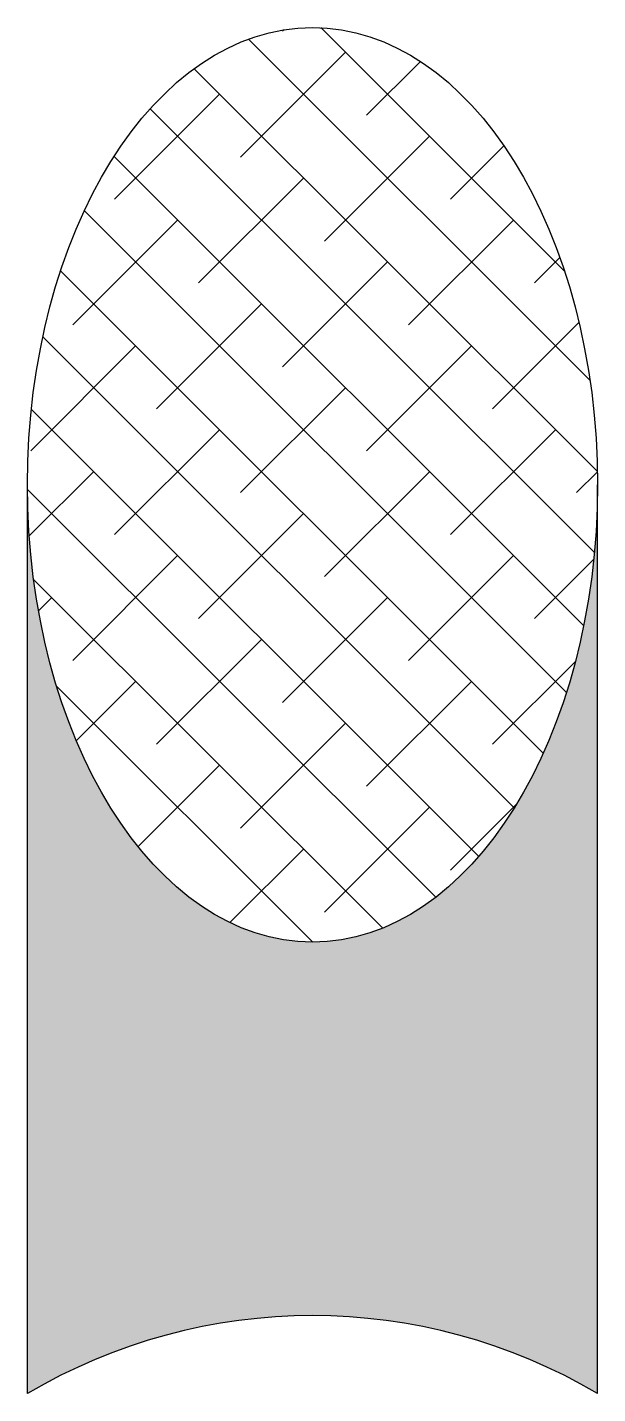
# Model space of a CAD drawing. Header units: millimetres. Extents: x -6 to 0, y 0 to 14.4.
import ezdxf

# ---------------------------------------------------------------- set-up
doc = ezdxf.new("R2010")
doc.units = ezdxf.units.MM

msp = doc.modelspace()

# ---------------------------------------------------------------- hatches: boundary and pattern name
h = msp.add_hatch()
h.set_pattern_fill('ANSI38', color=256, scale=5, angle=90, style=0)
h.set_pattern_definition([(135, (-3808.213074547588, 3931.06216743959), (-0.4419417382415922, -0.4419417382415922), []), (225, (-3808.213074547588, 3931.06216743959), (-0.4419417382415924, -1.325825214724776), [1.5625, -0.9375])])
edge = h.paths.add_edge_path()
edge.add_ellipse((-3, 9.575544534038272), major_axis=(-2.950801898178581e-16, -4.819184367234761), ratio=0.6225119794951817, start_angle=0, end_angle=360)
h = msp.add_hatch(color=256)
edge = h.paths.add_edge_path()
edge.add_ellipse((-3, 9.575544534038272), major_axis=(-2.950801898178581e-16, -4.819184367234761), ratio=0.6225119794951817, start_angle=270, end_angle=450, ccw=False)
edge.add_line((-6, 9.575544534046626), (-6, 0))
edge.add_arc((-3, -5.072819234483177), 5.893512957968489, 59.400476408524526, 120.5995235914755, ccw=False)
edge.add_line((0, 0), (0, 9.575544534046623))

# ---------------------------------------------------------------- linework, layer by layer
for p, q in [((-6, 0), (-6, 9.575544534038272)), ((0, 0), (0, 9.575544534040091))]:
    msp.add_line(p, q)
msp.add_arc((-3, -5.072819234483177), 5.893512957968489, 59.40047640852448, 120.5995235914755)
msp.add_ellipse((-3, 9.575544534038272), major_axis=(-2.950801898178581e-16, -4.819184367234761), ratio=0.6225119794951817)

doc.saveas('drawing.dxf')
